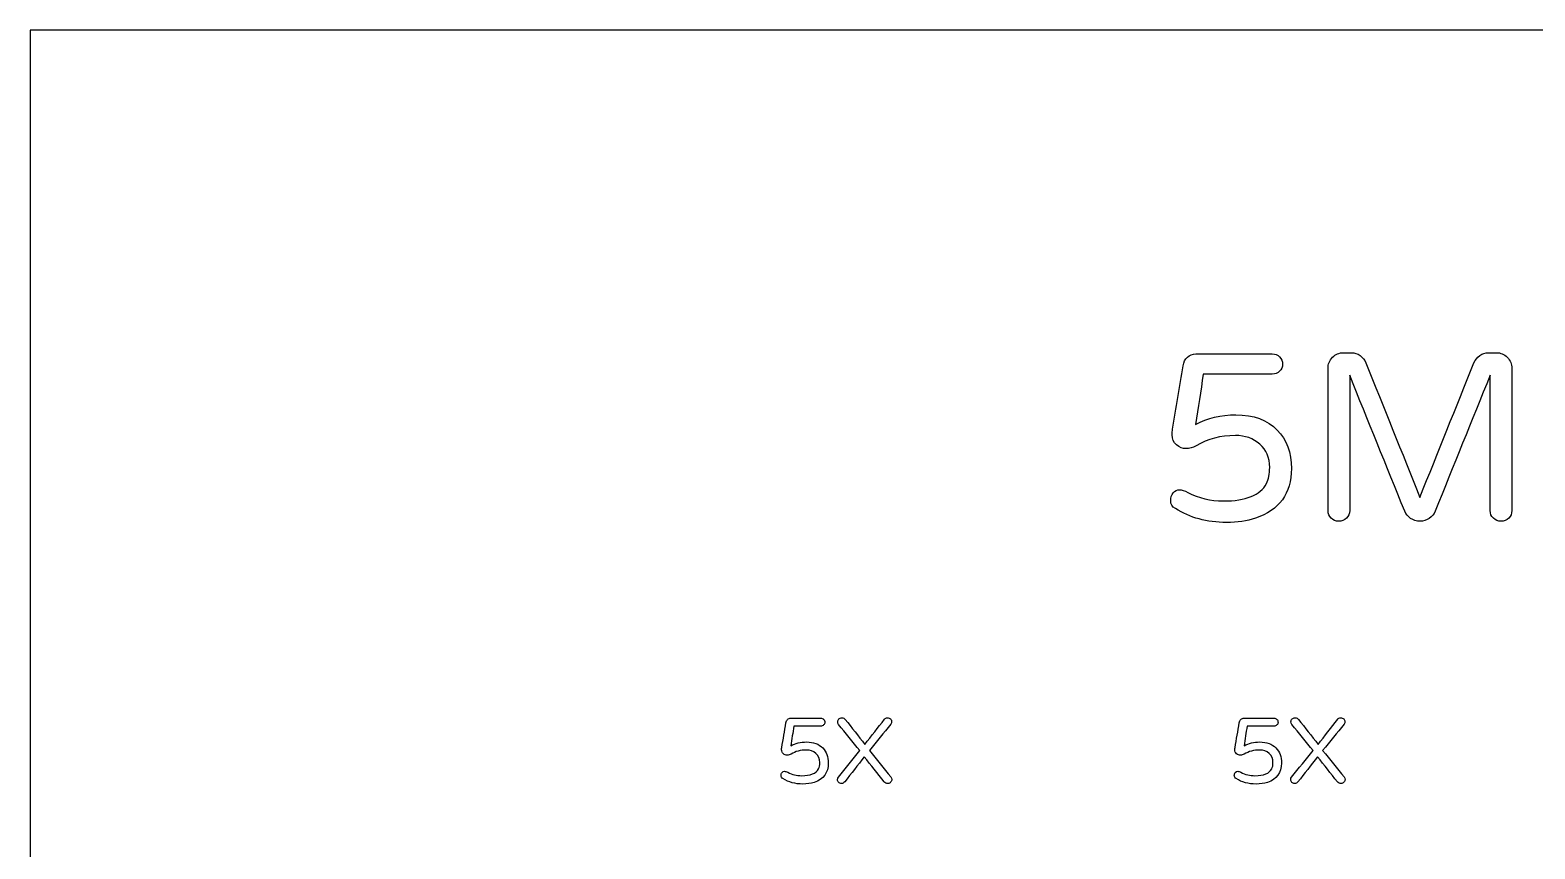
# Model space of a CAD drawing. Header units: inches. Extents: x -336 to 536, y -147 to 347.
# Drawn here: x -336 to 117.9, y 99.8 to 346.8 of the extents above; entities that cross this region are included whole.
import ezdxf

# ---------------------------------------------------------------- set-up
doc = ezdxf.new("R2010")
doc.units = ezdxf.units.IN
doc.header["$MEASUREMENT"] = 0
doc.layers.add('Default', color=7, linetype='Continuous')

# ---------------------------------------------------------------- blocks, each defined once
blk = doc.blocks.new('block 2')
at = {"layer": 'Default', "color": 18, "lineweight": 25, "true_color": 0x000000}
blk.add_lwpolyline([(-335.98, -147.17), (536.01, -147.17), (536.01, 346.84), (-335.98, 346.84), (-335.98, -147.17)], dxfattribs=at)
blk = doc.blocks.new('block 214')
at = {"layer": 'Default', "color": 18, "lineweight": 25, "true_color": 0x000000}
blk.add_open_spline([(60.33, 121.54), (60.5, 121.33), (60.59, 121.08), (60.59, 120.77)], degree=3, dxfattribs=at)
blk = doc.blocks.new('block 215')
at = {"layer": 'Default', "color": 18, "lineweight": 25, "true_color": 0x000000}
blk.add_open_spline([(60.59, 120.77), (60.59, 120.46), (60.47, 120.18), (60.25, 119.93)], degree=3, dxfattribs=at)
blk = doc.blocks.new('block 216')
at = {"layer": 'Default', "color": 18, "lineweight": 25, "true_color": 0x000000}
blk.add_open_spline([(60.25, 119.93), (60.02, 119.67), (59.76, 119.55), (59.46, 119.55)], degree=3, dxfattribs=at)
blk = doc.blocks.new('block 217')
at = {"layer": 'Default', "color": 18, "lineweight": 25, "true_color": 0x000000}
blk.add_open_spline([(59.46, 119.55), (58.96, 119.55), (58.57, 119.73), (58.31, 120.08)], degree=3, dxfattribs=at)
blk = doc.blocks.new('block 218')
at = {"layer": 'Default', "color": 18, "lineweight": 25, "true_color": 0x000000}
blk.add_open_spline([(58.31, 120.08), (56.31, 122.6), (54.31, 125.11), (52.31, 127.63)], degree=3, dxfattribs=at)
blk = doc.blocks.new('block 219')
at = {"layer": 'Default', "color": 18, "lineweight": 25, "true_color": 0x000000}
blk.add_open_spline([(52.31, 127.63), (50.34, 125.1), (48.36, 122.58), (46.39, 120.05)], degree=3, dxfattribs=at)
blk = doc.blocks.new('block 220')
at = {"layer": 'Default', "color": 18, "lineweight": 25, "true_color": 0x000000}
blk.add_open_spline([(46.39, 120.05), (46.11, 119.72), (45.8, 119.55), (45.45, 119.55)], degree=3, dxfattribs=at)
blk = doc.blocks.new('block 221')
at = {"layer": 'Default', "color": 18, "lineweight": 25, "true_color": 0x000000}
blk.add_open_spline([(45.45, 119.55), (45.11, 119.55), (44.82, 119.66), (44.58, 119.9)], degree=3, dxfattribs=at)
blk = doc.blocks.new('block 222')
at = {"layer": 'Default', "color": 18, "lineweight": 25, "true_color": 0x000000}
blk.add_open_spline([(44.58, 119.9), (44.35, 120.13), (44.23, 120.4), (44.23, 120.71)], degree=3, dxfattribs=at)
blk = doc.blocks.new('block 223')
at = {"layer": 'Default', "color": 18, "lineweight": 25, "true_color": 0x000000}
blk.add_open_spline([(44.23, 120.71), (44.23, 121.02), (44.32, 121.29), (44.48, 121.51)], degree=3, dxfattribs=at)
blk = doc.blocks.new('block 224')
at = {"layer": 'Default', "color": 18, "lineweight": 25, "true_color": 0x000000}
blk.add_open_spline([(44.48, 121.51), (46.64, 124.17), (48.8, 126.82), (50.96, 129.48)], degree=3, dxfattribs=at)
blk = doc.blocks.new('block 225')
at = {"layer": 'Default', "color": 18, "lineweight": 25, "true_color": 0x000000}
blk.add_open_spline([(50.96, 129.48), (48.82, 132.11), (46.68, 134.75), (44.54, 137.39)], degree=3, dxfattribs=at)
blk = doc.blocks.new('block 226')
at = {"layer": 'Default', "color": 18, "lineweight": 25, "true_color": 0x000000}
blk.add_open_spline([(44.54, 137.39), (44.37, 137.61), (44.29, 137.89), (44.29, 138.22)], degree=3, dxfattribs=at)
blk = doc.blocks.new('block 227')
at = {"layer": 'Default', "color": 18, "lineweight": 25, "true_color": 0x000000}
blk.add_open_spline([(44.29, 138.22), (44.29, 138.54), (44.4, 138.82), (44.64, 139.06)], degree=3, dxfattribs=at)
blk = doc.blocks.new('block 228')
at = {"layer": 'Default', "color": 18, "lineweight": 25, "true_color": 0x000000}
blk.add_open_spline([(44.64, 139.06), (44.87, 139.29), (45.19, 139.41), (45.59, 139.41)], degree=3, dxfattribs=at)
blk = doc.blocks.new('block 229')
at = {"layer": 'Default', "color": 18, "lineweight": 25, "true_color": 0x000000}
blk.add_open_spline([(45.59, 139.41), (45.99, 139.41), (46.32, 139.24), (46.56, 138.9)], degree=3, dxfattribs=at)
blk = doc.blocks.new('block 230')
at = {"layer": 'Default', "color": 18, "lineweight": 25, "true_color": 0x000000}
blk.add_open_spline([(46.56, 138.9), (48.53, 136.4), (50.51, 133.89), (52.48, 131.38)], degree=3, dxfattribs=at)
blk = doc.blocks.new('block 231')
at = {"layer": 'Default', "color": 18, "lineweight": 25, "true_color": 0x000000}
blk.add_open_spline([(52.48, 131.38), (54.45, 133.91), (56.42, 136.43), (58.4, 138.96)], degree=3, dxfattribs=at)
blk = doc.blocks.new('block 232')
at = {"layer": 'Default', "color": 18, "lineweight": 25, "true_color": 0x000000}
blk.add_open_spline([(58.4, 138.96), (58.6, 139.26), (58.89, 139.41), (59.27, 139.41)], degree=3, dxfattribs=at)
blk = doc.blocks.new('block 233')
at = {"layer": 'Default', "color": 18, "lineweight": 25, "true_color": 0x000000}
blk.add_open_spline([(59.27, 139.41), (59.64, 139.41), (59.95, 139.29), (60.19, 139.06)], degree=3, dxfattribs=at)
blk = doc.blocks.new('block 234')
at = {"layer": 'Default', "color": 18, "lineweight": 25, "true_color": 0x000000}
blk.add_open_spline([(60.19, 139.06), (60.44, 138.82), (60.56, 138.56), (60.56, 138.26)], degree=3, dxfattribs=at)
blk = doc.blocks.new('block 235')
at = {"layer": 'Default', "color": 18, "lineweight": 25, "true_color": 0x000000}
blk.add_open_spline([(60.56, 138.26), (60.56, 137.96), (60.48, 137.71), (60.33, 137.5)], degree=3, dxfattribs=at)
blk = doc.blocks.new('block 236')
at = {"layer": 'Default', "color": 18, "lineweight": 25, "true_color": 0x000000}
blk.add_open_spline([(60.33, 137.5), (58.17, 134.84), (56.01, 132.17), (53.85, 129.51)], degree=3, dxfattribs=at)
blk = doc.blocks.new('block 237')
at = {"layer": 'Default', "color": 18, "lineweight": 25, "true_color": 0x000000}
blk.add_open_spline([(53.85, 129.51), (56.01, 126.85), (58.17, 124.19), (60.33, 121.54)], degree=3, dxfattribs=at)
blk = doc.blocks.new('block 238')
at = {"layer": 'Default', "color": 18, "lineweight": 25, "true_color": 0x000000}
blk.add_open_spline([(30.15, 130.94), (31.55, 131.7), (33.13, 132.09), (34.89, 132.09)], degree=3, dxfattribs=at)
blk = doc.blocks.new('block 239')
at = {"layer": 'Default', "color": 18, "lineweight": 25, "true_color": 0x000000}
blk.add_open_spline([(34.89, 132.09), (36.97, 132.09), (38.59, 131.49), (39.77, 130.29)], degree=3, dxfattribs=at)
blk = doc.blocks.new('block 240')
at = {"layer": 'Default', "color": 18, "lineweight": 25, "true_color": 0x000000}
blk.add_open_spline([(39.77, 130.29), (40.88, 129.15), (41.43, 127.64), (41.43, 125.75)], degree=3, dxfattribs=at)
blk = doc.blocks.new('block 241')
at = {"layer": 'Default', "color": 18, "lineweight": 25, "true_color": 0x000000}
blk.add_open_spline([(41.43, 125.75), (41.43, 122.79), (40.01, 120.85), (37.19, 119.91)], degree=3, dxfattribs=at)
blk = doc.blocks.new('block 242')
at = {"layer": 'Default', "color": 18, "lineweight": 25, "true_color": 0x000000}
blk.add_open_spline([(37.19, 119.91), (36.22, 119.58), (35.08, 119.41), (33.77, 119.41)], degree=3, dxfattribs=at)
blk = doc.blocks.new('block 243')
at = {"layer": 'Default', "color": 18, "lineweight": 25, "true_color": 0x000000}
blk.add_open_spline([(33.77, 119.41), (31.49, 119.41), (29.49, 119.95), (27.77, 121.03)], degree=3, dxfattribs=at)
blk = doc.blocks.new('block 244')
at = {"layer": 'Default', "color": 18, "lineweight": 25, "true_color": 0x000000}
blk.add_open_spline([(27.77, 121.03), (27.39, 121.26), (27.21, 121.56), (27.21, 121.95)], degree=3, dxfattribs=at)
blk = doc.blocks.new('block 245')
at = {"layer": 'Default', "color": 18, "lineweight": 25, "true_color": 0x000000}
blk.add_open_spline([(27.21, 121.95), (27.21, 122.33), (27.31, 122.64), (27.51, 122.89)], degree=3, dxfattribs=at)
blk = doc.blocks.new('block 246')
at = {"layer": 'Default', "color": 18, "lineweight": 25, "true_color": 0x000000}
blk.add_open_spline([(27.51, 122.89), (27.72, 123.13), (27.96, 123.25), (28.23, 123.25)], degree=3, dxfattribs=at)
blk = doc.blocks.new('block 247')
at = {"layer": 'Default', "color": 18, "lineweight": 25, "true_color": 0x000000}
blk.add_open_spline([(28.23, 123.25), (28.5, 123.25), (28.83, 123.15), (29.22, 122.94)], degree=3, dxfattribs=at)
blk = doc.blocks.new('block 248')
at = {"layer": 'Default', "color": 18, "lineweight": 25, "true_color": 0x000000}
blk.add_open_spline([(29.22, 122.94), (30.52, 122.27), (31.91, 121.93), (33.4, 121.93)], degree=3, dxfattribs=at)
blk = doc.blocks.new('block 249')
at = {"layer": 'Default', "color": 18, "lineweight": 25, "true_color": 0x000000}
blk.add_open_spline([(33.4, 121.93), (36.08, 121.93), (37.77, 122.61), (38.48, 123.98)], degree=3, dxfattribs=at)
blk = doc.blocks.new('block 250')
at = {"layer": 'Default', "color": 18, "lineweight": 25, "true_color": 0x000000}
blk.add_open_spline([(38.48, 123.98), (38.74, 124.48), (38.87, 125.12), (38.87, 125.89)], degree=3, dxfattribs=at)
blk = doc.blocks.new('block 251')
at = {"layer": 'Default', "color": 18, "lineweight": 25, "true_color": 0x000000}
blk.add_open_spline([(38.87, 125.89), (38.87, 127.05), (38.49, 127.96), (37.71, 128.64)], degree=3, dxfattribs=at)
blk = doc.blocks.new('block 252')
at = {"layer": 'Default', "color": 18, "lineweight": 25, "true_color": 0x000000}
blk.add_open_spline([(37.71, 128.64), (36.93, 129.31), (35.98, 129.65), (34.83, 129.65)], degree=3, dxfattribs=at)
blk = doc.blocks.new('block 253')
at = {"layer": 'Default', "color": 18, "lineweight": 25, "true_color": 0x000000}
blk.add_open_spline([(34.83, 129.65), (33.1, 129.65), (31.55, 129.24), (30.21, 128.44)], degree=3, dxfattribs=at)
blk = doc.blocks.new('block 254')
at = {"layer": 'Default', "color": 18, "lineweight": 25, "true_color": 0x000000}
blk.add_open_spline([(30.21, 128.44), (29.81, 128.22), (29.42, 128.1), (29.03, 128.1)], degree=3, dxfattribs=at)
blk = doc.blocks.new('block 255')
at = {"layer": 'Default', "color": 18, "lineweight": 25, "true_color": 0x000000}
blk.add_open_spline([(29.03, 128.1), (28.64, 128.1), (28.26, 128.25), (27.91, 128.54)], degree=3, dxfattribs=at)
blk = doc.blocks.new('block 256')
at = {"layer": 'Default', "color": 18, "lineweight": 25, "true_color": 0x000000}
blk.add_open_spline([(27.91, 128.54), (27.55, 128.83), (27.37, 129.23), (27.37, 129.73)], degree=3, dxfattribs=at)
blk = doc.blocks.new('block 257')
at = {"layer": 'Default', "color": 18, "lineweight": 25, "true_color": 0x000000}
blk.add_open_spline([(27.37, 129.73), (27.37, 129.99), (27.39, 130.22), (27.43, 130.4)], degree=3, dxfattribs=at)
blk = doc.blocks.new('block 258')
at = {"layer": 'Default', "color": 18, "lineweight": 25, "true_color": 0x000000}
blk.add_open_spline([(27.43, 130.4), (27.85, 132.89), (28.27, 135.38), (28.69, 137.86)], degree=3, dxfattribs=at)
blk = doc.blocks.new('block 259')
at = {"layer": 'Default', "color": 18, "lineweight": 25, "true_color": 0x000000}
blk.add_open_spline([(28.69, 137.86), (28.75, 138.29), (28.91, 138.64), (29.18, 138.89)], degree=3, dxfattribs=at)
blk = doc.blocks.new('block 260')
at = {"layer": 'Default', "color": 18, "lineweight": 25, "true_color": 0x000000}
blk.add_open_spline([(29.18, 138.89), (29.45, 139.14), (29.79, 139.27), (30.18, 139.27)], degree=3, dxfattribs=at)
blk = doc.blocks.new('block 261')
at = {"layer": 'Default', "color": 18, "lineweight": 25, "true_color": 0x000000}
blk.add_open_spline([(30.18, 139.27), (33.18, 139.27), (36.18, 139.27), (39.18, 139.27)], degree=3, dxfattribs=at)
blk = doc.blocks.new('block 262')
at = {"layer": 'Default', "color": 18, "lineweight": 25, "true_color": 0x000000}
blk.add_open_spline([(39.18, 139.27), (39.52, 139.27), (39.8, 139.15), (40.04, 138.92)], degree=3, dxfattribs=at)
blk = doc.blocks.new('block 263')
at = {"layer": 'Default', "color": 18, "lineweight": 25, "true_color": 0x000000}
blk.add_open_spline([(40.04, 138.92), (40.27, 138.68), (40.39, 138.4), (40.39, 138.06)], degree=3, dxfattribs=at)
blk = doc.blocks.new('block 264')
at = {"layer": 'Default', "color": 18, "lineweight": 25, "true_color": 0x000000}
blk.add_open_spline([(40.39, 138.06), (40.39, 137.72), (40.27, 137.44), (40.04, 137.22)], degree=3, dxfattribs=at)
blk = doc.blocks.new('block 265')
at = {"layer": 'Default', "color": 18, "lineweight": 25, "true_color": 0x000000}
blk.add_open_spline([(40.04, 137.22), (39.8, 137), (39.52, 136.88), (39.18, 136.88)], degree=3, dxfattribs=at)
blk = doc.blocks.new('block 266')
at = {"layer": 'Default', "color": 18, "lineweight": 25, "true_color": 0x000000}
blk.add_open_spline([(39.18, 136.88), (36.47, 136.88), (33.76, 136.88), (31.05, 136.88)], degree=3, dxfattribs=at)
blk = doc.blocks.new('block 267')
at = {"layer": 'Default', "color": 18, "lineweight": 25, "true_color": 0x000000}
blk.add_open_spline([(31.05, 136.88), (30.75, 134.9), (30.45, 132.92), (30.15, 130.94)], degree=3, dxfattribs=at)
blk = doc.blocks.new('block 268')
at = {"layer": 'Default', "color": 18, "lineweight": 25, "true_color": 0x000000}
blk.add_open_spline([(-106.55, 130.94), (-105.15, 131.7), (-103.57, 132.09), (-101.81, 132.09)], degree=3, dxfattribs=at)
blk = doc.blocks.new('block 269')
at = {"layer": 'Default', "color": 18, "lineweight": 25, "true_color": 0x000000}
blk.add_open_spline([(-101.81, 132.09), (-99.73, 132.09), (-98.11, 131.49), (-96.93, 130.29)], degree=3, dxfattribs=at)
blk = doc.blocks.new('block 270')
at = {"layer": 'Default', "color": 18, "lineweight": 25, "true_color": 0x000000}
blk.add_open_spline([(-96.93, 130.29), (-95.82, 129.15), (-95.27, 127.64), (-95.27, 125.75)], degree=3, dxfattribs=at)
blk = doc.blocks.new('block 271')
at = {"layer": 'Default', "color": 18, "lineweight": 25, "true_color": 0x000000}
blk.add_open_spline([(-95.27, 125.75), (-95.27, 122.79), (-96.68, 120.85), (-99.51, 119.91)], degree=3, dxfattribs=at)
blk = doc.blocks.new('block 272')
at = {"layer": 'Default', "color": 18, "lineweight": 25, "true_color": 0x000000}
blk.add_open_spline([(-99.51, 119.91), (-100.48, 119.58), (-101.62, 119.41), (-102.93, 119.41)], degree=3, dxfattribs=at)
blk = doc.blocks.new('block 273')
at = {"layer": 'Default', "color": 18, "lineweight": 25, "true_color": 0x000000}
blk.add_open_spline([(-102.93, 119.41), (-105.21, 119.41), (-107.21, 119.95), (-108.93, 121.03)], degree=3, dxfattribs=at)
blk = doc.blocks.new('block 274')
at = {"layer": 'Default', "color": 18, "lineweight": 25, "true_color": 0x000000}
blk.add_open_spline([(-108.93, 121.03), (-109.31, 121.26), (-109.49, 121.56), (-109.49, 121.95)], degree=3, dxfattribs=at)
blk = doc.blocks.new('block 275')
at = {"layer": 'Default', "color": 18, "lineweight": 25, "true_color": 0x000000}
blk.add_open_spline([(-109.49, 121.95), (-109.49, 122.33), (-109.39, 122.64), (-109.19, 122.89)], degree=3, dxfattribs=at)
blk = doc.blocks.new('block 276')
at = {"layer": 'Default', "color": 18, "lineweight": 25, "true_color": 0x000000}
blk.add_open_spline([(-109.19, 122.89), (-108.98, 123.13), (-108.74, 123.25), (-108.47, 123.25)], degree=3, dxfattribs=at)
blk = doc.blocks.new('block 277')
at = {"layer": 'Default', "color": 18, "lineweight": 25, "true_color": 0x000000}
blk.add_open_spline([(-108.47, 123.25), (-108.2, 123.25), (-107.87, 123.15), (-107.47, 122.94)], degree=3, dxfattribs=at)
blk = doc.blocks.new('block 278')
at = {"layer": 'Default', "color": 18, "lineweight": 25, "true_color": 0x000000}
blk.add_open_spline([(-107.47, 122.94), (-106.18, 122.27), (-104.79, 121.93), (-103.29, 121.93)], degree=3, dxfattribs=at)
blk = doc.blocks.new('block 279')
at = {"layer": 'Default', "color": 18, "lineweight": 25, "true_color": 0x000000}
blk.add_open_spline([(-103.29, 121.93), (-100.62, 121.93), (-98.93, 122.61), (-98.22, 123.98)], degree=3, dxfattribs=at)
blk = doc.blocks.new('block 280')
at = {"layer": 'Default', "color": 18, "lineweight": 25, "true_color": 0x000000}
blk.add_open_spline([(-98.22, 123.98), (-97.96, 124.48), (-97.82, 125.12), (-97.82, 125.89)], degree=3, dxfattribs=at)
blk = doc.blocks.new('block 281')
at = {"layer": 'Default', "color": 18, "lineweight": 25, "true_color": 0x000000}
blk.add_open_spline([(-97.82, 125.89), (-97.82, 127.05), (-98.21, 127.96), (-98.99, 128.64)], degree=3, dxfattribs=at)
blk = doc.blocks.new('block 282')
at = {"layer": 'Default', "color": 18, "lineweight": 25, "true_color": 0x000000}
blk.add_open_spline([(-98.99, 128.64), (-99.76, 129.31), (-100.72, 129.65), (-101.86, 129.65)], degree=3, dxfattribs=at)
blk = doc.blocks.new('block 283')
at = {"layer": 'Default', "color": 18, "lineweight": 25, "true_color": 0x000000}
blk.add_open_spline([(-101.86, 129.65), (-103.6, 129.65), (-105.15, 129.24), (-106.49, 128.44)], degree=3, dxfattribs=at)
blk = doc.blocks.new('block 284')
at = {"layer": 'Default', "color": 18, "lineweight": 25, "true_color": 0x000000}
blk.add_open_spline([(-106.49, 128.44), (-106.88, 128.22), (-107.28, 128.1), (-107.67, 128.1)], degree=3, dxfattribs=at)
blk = doc.blocks.new('block 285')
at = {"layer": 'Default', "color": 18, "lineweight": 25, "true_color": 0x000000}
blk.add_open_spline([(-107.67, 128.1), (-108.06, 128.1), (-108.44, 128.25), (-108.79, 128.54)], degree=3, dxfattribs=at)
blk = doc.blocks.new('block 286')
at = {"layer": 'Default', "color": 18, "lineweight": 25, "true_color": 0x000000}
blk.add_open_spline([(-108.79, 128.54), (-109.15, 128.83), (-109.33, 129.23), (-109.33, 129.73)], degree=3, dxfattribs=at)
blk = doc.blocks.new('block 287')
at = {"layer": 'Default', "color": 18, "lineweight": 25, "true_color": 0x000000}
blk.add_open_spline([(-109.33, 129.73), (-109.33, 129.99), (-109.31, 130.22), (-109.27, 130.4)], degree=3, dxfattribs=at)
blk = doc.blocks.new('block 288')
at = {"layer": 'Default', "color": 18, "lineweight": 25, "true_color": 0x000000}
blk.add_open_spline([(-109.27, 130.4), (-108.85, 132.89), (-108.43, 135.38), (-108.01, 137.86)], degree=3, dxfattribs=at)
blk = doc.blocks.new('block 289')
at = {"layer": 'Default', "color": 18, "lineweight": 25, "true_color": 0x000000}
blk.add_open_spline([(-108.01, 137.86), (-107.95, 138.29), (-107.79, 138.64), (-107.52, 138.89)], degree=3, dxfattribs=at)
blk = doc.blocks.new('block 290')
at = {"layer": 'Default', "color": 18, "lineweight": 25, "true_color": 0x000000}
blk.add_open_spline([(-107.52, 138.89), (-107.24, 139.14), (-106.91, 139.27), (-106.52, 139.27)], degree=3, dxfattribs=at)
blk = doc.blocks.new('block 291')
at = {"layer": 'Default', "color": 18, "lineweight": 25, "true_color": 0x000000}
blk.add_open_spline([(-106.52, 139.27), (-103.52, 139.27), (-100.52, 139.27), (-97.52, 139.27)], degree=3, dxfattribs=at)
blk = doc.blocks.new('block 292')
at = {"layer": 'Default', "color": 18, "lineweight": 25, "true_color": 0x000000}
blk.add_open_spline([(-97.52, 139.27), (-97.18, 139.27), (-96.89, 139.15), (-96.66, 138.92)], degree=3, dxfattribs=at)
blk = doc.blocks.new('block 293')
at = {"layer": 'Default', "color": 18, "lineweight": 25, "true_color": 0x000000}
blk.add_open_spline([(-96.66, 138.92), (-96.43, 138.68), (-96.31, 138.4), (-96.31, 138.06)], degree=3, dxfattribs=at)
blk = doc.blocks.new('block 294')
at = {"layer": 'Default', "color": 18, "lineweight": 25, "true_color": 0x000000}
blk.add_open_spline([(-96.31, 138.06), (-96.31, 137.72), (-96.43, 137.44), (-96.66, 137.22)], degree=3, dxfattribs=at)
blk = doc.blocks.new('block 295')
at = {"layer": 'Default', "color": 18, "lineweight": 25, "true_color": 0x000000}
blk.add_open_spline([(-96.66, 137.22), (-96.89, 137), (-97.18, 136.88), (-97.52, 136.88)], degree=3, dxfattribs=at)
blk = doc.blocks.new('block 296')
at = {"layer": 'Default', "color": 18, "lineweight": 25, "true_color": 0x000000}
blk.add_open_spline([(-97.52, 136.88), (-100.23, 136.88), (-102.94, 136.88), (-105.65, 136.88)], degree=3, dxfattribs=at)
blk = doc.blocks.new('block 297')
at = {"layer": 'Default', "color": 18, "lineweight": 25, "true_color": 0x000000}
blk.add_open_spline([(-105.65, 136.88), (-105.95, 134.9), (-106.25, 132.92), (-106.55, 130.94)], degree=3, dxfattribs=at)
blk = doc.blocks.new('block 298')
at = {"layer": 'Default', "color": 18, "lineweight": 25, "true_color": 0x000000}
blk.add_open_spline([(-76.37, 121.54), (-76.2, 121.33), (-76.11, 121.08), (-76.11, 120.77)], degree=3, dxfattribs=at)
blk = doc.blocks.new('block 299')
at = {"layer": 'Default', "color": 18, "lineweight": 25, "true_color": 0x000000}
blk.add_open_spline([(-76.11, 120.77), (-76.11, 120.46), (-76.23, 120.18), (-76.45, 119.93)], degree=3, dxfattribs=at)
blk = doc.blocks.new('block 300')
at = {"layer": 'Default', "color": 18, "lineweight": 25, "true_color": 0x000000}
blk.add_open_spline([(-76.45, 119.93), (-76.67, 119.67), (-76.94, 119.55), (-77.24, 119.55)], degree=3, dxfattribs=at)
blk = doc.blocks.new('block 301')
at = {"layer": 'Default', "color": 18, "lineweight": 25, "true_color": 0x000000}
blk.add_open_spline([(-77.24, 119.55), (-77.74, 119.55), (-78.12, 119.73), (-78.39, 120.08)], degree=3, dxfattribs=at)
blk = doc.blocks.new('block 302')
at = {"layer": 'Default', "color": 18, "lineweight": 25, "true_color": 0x000000}
blk.add_open_spline([(-78.39, 120.08), (-80.39, 122.6), (-82.39, 125.11), (-84.39, 127.63)], degree=3, dxfattribs=at)
blk = doc.blocks.new('block 303')
at = {"layer": 'Default', "color": 18, "lineweight": 25, "true_color": 0x000000}
blk.add_open_spline([(-84.39, 127.63), (-86.36, 125.1), (-88.33, 122.58), (-90.31, 120.05)], degree=3, dxfattribs=at)
blk = doc.blocks.new('block 304')
at = {"layer": 'Default', "color": 18, "lineweight": 25, "true_color": 0x000000}
blk.add_open_spline([(-90.31, 120.05), (-90.59, 119.72), (-90.9, 119.55), (-91.25, 119.55)], degree=3, dxfattribs=at)
blk = doc.blocks.new('block 305')
at = {"layer": 'Default', "color": 18, "lineweight": 25, "true_color": 0x000000}
blk.add_open_spline([(-91.25, 119.55), (-91.59, 119.55), (-91.88, 119.66), (-92.12, 119.9)], degree=3, dxfattribs=at)
blk = doc.blocks.new('block 306')
at = {"layer": 'Default', "color": 18, "lineweight": 25, "true_color": 0x000000}
blk.add_open_spline([(-92.12, 119.9), (-92.35, 120.13), (-92.47, 120.4), (-92.47, 120.71)], degree=3, dxfattribs=at)
blk = doc.blocks.new('block 307')
at = {"layer": 'Default', "color": 18, "lineweight": 25, "true_color": 0x000000}
blk.add_open_spline([(-92.47, 120.71), (-92.47, 121.02), (-92.38, 121.29), (-92.21, 121.51)], degree=3, dxfattribs=at)
blk = doc.blocks.new('block 308')
at = {"layer": 'Default', "color": 18, "lineweight": 25, "true_color": 0x000000}
blk.add_open_spline([(-92.21, 121.51), (-90.05, 124.17), (-87.89, 126.82), (-85.73, 129.48)], degree=3, dxfattribs=at)
blk = doc.blocks.new('block 309')
at = {"layer": 'Default', "color": 18, "lineweight": 25, "true_color": 0x000000}
blk.add_open_spline([(-85.73, 129.48), (-87.88, 132.11), (-90.02, 134.75), (-92.16, 137.39)], degree=3, dxfattribs=at)
blk = doc.blocks.new('block 310')
at = {"layer": 'Default', "color": 18, "lineweight": 25, "true_color": 0x000000}
blk.add_open_spline([(-92.16, 137.39), (-92.33, 137.61), (-92.41, 137.89), (-92.41, 138.22)], degree=3, dxfattribs=at)
blk = doc.blocks.new('block 311')
at = {"layer": 'Default', "color": 18, "lineweight": 25, "true_color": 0x000000}
blk.add_open_spline([(-92.41, 138.22), (-92.41, 138.54), (-92.29, 138.82), (-92.06, 139.06)], degree=3, dxfattribs=at)
blk = doc.blocks.new('block 312')
at = {"layer": 'Default', "color": 18, "lineweight": 25, "true_color": 0x000000}
blk.add_open_spline([(-92.06, 139.06), (-91.83, 139.29), (-91.51, 139.41), (-91.11, 139.41)], degree=3, dxfattribs=at)
blk = doc.blocks.new('block 313')
at = {"layer": 'Default', "color": 18, "lineweight": 25, "true_color": 0x000000}
blk.add_open_spline([(-91.11, 139.41), (-90.7, 139.41), (-90.38, 139.24), (-90.14, 138.9)], degree=3, dxfattribs=at)
blk = doc.blocks.new('block 314')
at = {"layer": 'Default', "color": 18, "lineweight": 25, "true_color": 0x000000}
blk.add_open_spline([(-90.14, 138.9), (-88.17, 136.4), (-86.19, 133.89), (-84.22, 131.38)], degree=3, dxfattribs=at)
blk = doc.blocks.new('block 315')
at = {"layer": 'Default', "color": 18, "lineweight": 25, "true_color": 0x000000}
blk.add_open_spline([(-84.22, 131.38), (-82.25, 133.91), (-80.27, 136.43), (-78.3, 138.96)], degree=3, dxfattribs=at)
blk = doc.blocks.new('block 316')
at = {"layer": 'Default', "color": 18, "lineweight": 25, "true_color": 0x000000}
blk.add_open_spline([(-78.3, 138.96), (-78.1, 139.26), (-77.81, 139.41), (-77.43, 139.41)], degree=3, dxfattribs=at)
blk = doc.blocks.new('block 317')
at = {"layer": 'Default', "color": 18, "lineweight": 25, "true_color": 0x000000}
blk.add_open_spline([(-77.43, 139.41), (-77.06, 139.41), (-76.75, 139.29), (-76.51, 139.06)], degree=3, dxfattribs=at)
blk = doc.blocks.new('block 318')
at = {"layer": 'Default', "color": 18, "lineweight": 25, "true_color": 0x000000}
blk.add_open_spline([(-76.51, 139.06), (-76.26, 138.82), (-76.14, 138.56), (-76.14, 138.26)], degree=3, dxfattribs=at)
blk = doc.blocks.new('block 319')
at = {"layer": 'Default', "color": 18, "lineweight": 25, "true_color": 0x000000}
blk.add_open_spline([(-76.14, 138.26), (-76.14, 137.96), (-76.22, 137.71), (-76.37, 137.5)], degree=3, dxfattribs=at)
blk = doc.blocks.new('block 320')
at = {"layer": 'Default', "color": 18, "lineweight": 25, "true_color": 0x000000}
blk.add_open_spline([(-76.37, 137.5), (-78.53, 134.84), (-80.69, 132.17), (-82.85, 129.51)], degree=3, dxfattribs=at)
blk = doc.blocks.new('block 321')
at = {"layer": 'Default', "color": 18, "lineweight": 25, "true_color": 0x000000}
blk.add_open_spline([(-82.85, 129.51), (-80.69, 126.85), (-78.53, 124.19), (-76.37, 121.54)], degree=3, dxfattribs=at)
blk = doc.blocks.new('block 322')
at = {"layer": 'Default', "color": 18, "lineweight": 25, "true_color": 0x000000}
blk.add_open_spline([(15.54, 227.84), (19.13, 229.8), (23.18, 230.79), (27.68, 230.79)], degree=3, dxfattribs=at)
blk = doc.blocks.new('block 323')
at = {"layer": 'Default', "color": 18, "lineweight": 25, "true_color": 0x000000}
blk.add_open_spline([(27.68, 230.79), (32.99, 230.79), (37.16, 229.25), (40.17, 226.19)], degree=3, dxfattribs=at)
blk = doc.blocks.new('block 324')
at = {"layer": 'Default', "color": 18, "lineweight": 25, "true_color": 0x000000}
blk.add_open_spline([(40.17, 226.19), (43, 223.27), (44.41, 219.39), (44.41, 214.56)], degree=3, dxfattribs=at)
blk = doc.blocks.new('block 325')
at = {"layer": 'Default', "color": 18, "lineweight": 25, "true_color": 0x000000}
blk.add_open_spline([(44.41, 214.56), (44.41, 207), (40.79, 202.02), (33.57, 199.62)], degree=3, dxfattribs=at)
blk = doc.blocks.new('block 326')
at = {"layer": 'Default', "color": 18, "lineweight": 25, "true_color": 0x000000}
blk.add_open_spline([(33.57, 199.62), (31.08, 198.76), (28.16, 198.33), (24.81, 198.33)], degree=3, dxfattribs=at)
blk = doc.blocks.new('block 327')
at = {"layer": 'Default', "color": 18, "lineweight": 25, "true_color": 0x000000}
blk.add_open_spline([(24.81, 198.33), (18.97, 198.33), (13.85, 199.72), (9.44, 202.5)], degree=3, dxfattribs=at)
blk = doc.blocks.new('block 328')
at = {"layer": 'Default', "color": 18, "lineweight": 25, "true_color": 0x000000}
blk.add_open_spline([(9.44, 202.5), (8.48, 203.07), (8.01, 203.85), (8.01, 204.83)], degree=3, dxfattribs=at)
blk = doc.blocks.new('block 329')
at = {"layer": 'Default', "color": 18, "lineweight": 25, "true_color": 0x000000}
blk.add_open_spline([(8.01, 204.83), (8.01, 205.81), (8.27, 206.61), (8.8, 207.24)], degree=3, dxfattribs=at)
blk = doc.blocks.new('block 330')
at = {"layer": 'Default', "color": 18, "lineweight": 25, "true_color": 0x000000}
blk.add_open_spline([(8.8, 207.24), (9.32, 207.86), (9.93, 208.17), (10.63, 208.17)], degree=3, dxfattribs=at)
blk = doc.blocks.new('block 331')
at = {"layer": 'Default', "color": 18, "lineweight": 25, "true_color": 0x000000}
blk.add_open_spline([(10.63, 208.17), (11.32, 208.17), (12.17, 207.91), (13.17, 207.38)], degree=3, dxfattribs=at)
blk = doc.blocks.new('block 332')
at = {"layer": 'Default', "color": 18, "lineweight": 25, "true_color": 0x000000}
blk.add_open_spline([(13.17, 207.38), (16.48, 205.66), (20.04, 204.79), (23.87, 204.79)], degree=3, dxfattribs=at)
blk = doc.blocks.new('block 333')
at = {"layer": 'Default', "color": 18, "lineweight": 25, "true_color": 0x000000}
blk.add_open_spline([(23.87, 204.79), (30.72, 204.79), (35.05, 206.54), (36.87, 210.04)], degree=3, dxfattribs=at)
blk = doc.blocks.new('block 334')
at = {"layer": 'Default', "color": 18, "lineweight": 25, "true_color": 0x000000}
blk.add_open_spline([(36.87, 210.04), (37.54, 211.33), (37.87, 212.96), (37.87, 214.92)], degree=3, dxfattribs=at)
blk = doc.blocks.new('block 335')
at = {"layer": 'Default', "color": 18, "lineweight": 25, "true_color": 0x000000}
blk.add_open_spline([(37.87, 214.92), (37.87, 217.89), (36.88, 220.23), (34.89, 221.95)], degree=3, dxfattribs=at)
blk = doc.blocks.new('block 336')
at = {"layer": 'Default', "color": 18, "lineweight": 25, "true_color": 0x000000}
blk.add_open_spline([(34.89, 221.95), (32.91, 223.68), (30.46, 224.54), (27.54, 224.54)], degree=3, dxfattribs=at)
blk = doc.blocks.new('block 337')
at = {"layer": 'Default', "color": 18, "lineweight": 25, "true_color": 0x000000}
blk.add_open_spline([(27.54, 224.54), (23.08, 224.54), (19.13, 223.51), (15.69, 221.45)], degree=3, dxfattribs=at)
blk = doc.blocks.new('block 338')
at = {"layer": 'Default', "color": 18, "lineweight": 25, "true_color": 0x000000}
blk.add_open_spline([(15.69, 221.45), (14.68, 220.88), (13.68, 220.59), (12.67, 220.59)], degree=3, dxfattribs=at)
blk = doc.blocks.new('block 339')
at = {"layer": 'Default', "color": 18, "lineweight": 25, "true_color": 0x000000}
blk.add_open_spline([(12.67, 220.59), (11.67, 220.59), (10.71, 220.96), (9.8, 221.7)], degree=3, dxfattribs=at)
blk = doc.blocks.new('block 340')
at = {"layer": 'Default', "color": 18, "lineweight": 25, "true_color": 0x000000}
blk.add_open_spline([(9.8, 221.7), (8.89, 222.45), (8.44, 223.46), (8.44, 224.75)], degree=3, dxfattribs=at)
blk = doc.blocks.new('block 341')
at = {"layer": 'Default', "color": 18, "lineweight": 25, "true_color": 0x000000}
blk.add_open_spline([(8.44, 224.75), (8.44, 225.42), (8.48, 226), (8.58, 226.48)], degree=3, dxfattribs=at)
blk = doc.blocks.new('block 342')
at = {"layer": 'Default', "color": 18, "lineweight": 25, "true_color": 0x000000}
blk.add_open_spline([(8.58, 226.48), (9.66, 232.84), (10.73, 239.21), (11.81, 245.58)], degree=3, dxfattribs=at)
blk = doc.blocks.new('block 343')
at = {"layer": 'Default', "color": 18, "lineweight": 25, "true_color": 0x000000}
blk.add_open_spline([(11.81, 245.58), (11.95, 246.68), (12.37, 247.55), (13.07, 248.2)], degree=3, dxfattribs=at)
blk = doc.blocks.new('block 344')
at = {"layer": 'Default', "color": 18, "lineweight": 25, "true_color": 0x000000}
blk.add_open_spline([(13.07, 248.2), (13.76, 248.84), (14.61, 249.17), (15.62, 249.17)], degree=3, dxfattribs=at)
blk = doc.blocks.new('block 345')
at = {"layer": 'Default', "color": 18, "lineweight": 25, "true_color": 0x000000}
blk.add_open_spline([(15.62, 249.17), (23.3, 249.17), (30.98, 249.17), (38.66, 249.17)], degree=3, dxfattribs=at)
blk = doc.blocks.new('block 346')
at = {"layer": 'Default', "color": 18, "lineweight": 25, "true_color": 0x000000}
blk.add_open_spline([(38.66, 249.17), (39.53, 249.17), (40.26, 248.87), (40.85, 248.27)], degree=3, dxfattribs=at)
blk = doc.blocks.new('block 347')
at = {"layer": 'Default', "color": 18, "lineweight": 25, "true_color": 0x000000}
blk.add_open_spline([(40.85, 248.27), (41.45, 247.67), (41.75, 246.94), (41.75, 246.08)], degree=3, dxfattribs=at)
blk = doc.blocks.new('block 348')
at = {"layer": 'Default', "color": 18, "lineweight": 25, "true_color": 0x000000}
blk.add_open_spline([(41.75, 246.08), (41.75, 245.22), (41.45, 244.5), (40.85, 243.93)], degree=3, dxfattribs=at)
blk = doc.blocks.new('block 349')
at = {"layer": 'Default', "color": 18, "lineweight": 25, "true_color": 0x000000}
blk.add_open_spline([(40.85, 243.93), (40.26, 243.35), (39.53, 243.06), (38.66, 243.06)], degree=3, dxfattribs=at)
blk = doc.blocks.new('block 350')
at = {"layer": 'Default', "color": 18, "lineweight": 25, "true_color": 0x000000}
blk.add_open_spline([(38.66, 243.06), (31.72, 243.06), (24.78, 243.06), (17.84, 243.06)], degree=3, dxfattribs=at)
blk = doc.blocks.new('block 351')
at = {"layer": 'Default', "color": 18, "lineweight": 25, "true_color": 0x000000}
blk.add_open_spline([(17.84, 243.06), (17.08, 237.99), (16.31, 232.92), (15.54, 227.84)], degree=3, dxfattribs=at)
blk = doc.blocks.new('block 352')
at = {"layer": 'Default', "color": 18, "lineweight": 25, "true_color": 0x000000}
blk.add_open_spline([(109.53, 248.13), (110.44, 247.19), (110.9, 246.08), (110.9, 244.79)], degree=3, dxfattribs=at)
blk = doc.blocks.new('block 353')
at = {"layer": 'Default', "color": 18, "lineweight": 25, "true_color": 0x000000}
blk.add_open_spline([(110.9, 244.79), (110.9, 230.5), (110.9, 216.21), (110.9, 201.92)], degree=3, dxfattribs=at)
blk = doc.blocks.new('block 354')
at = {"layer": 'Default', "color": 18, "lineweight": 25, "true_color": 0x000000}
blk.add_open_spline([(110.9, 201.92), (110.9, 201.01), (110.58, 200.25), (109.96, 199.62)], degree=3, dxfattribs=at)
blk = doc.blocks.new('block 355')
at = {"layer": 'Default', "color": 18, "lineweight": 25, "true_color": 0x000000}
blk.add_open_spline([(109.96, 199.62), (109.34, 199), (108.57, 198.69), (107.66, 198.69)], degree=3, dxfattribs=at)
blk = doc.blocks.new('block 356')
at = {"layer": 'Default', "color": 18, "lineweight": 25, "true_color": 0x000000}
blk.add_open_spline([(107.66, 198.69), (106.76, 198.69), (105.98, 199), (105.33, 199.62)], degree=3, dxfattribs=at)
blk = doc.blocks.new('block 357')
at = {"layer": 'Default', "color": 18, "lineweight": 25, "true_color": 0x000000}
blk.add_open_spline([(105.33, 199.62), (104.69, 200.25), (104.36, 201.01), (104.36, 201.92)], degree=3, dxfattribs=at)
blk = doc.blocks.new('block 358')
at = {"layer": 'Default', "color": 18, "lineweight": 25, "true_color": 0x000000}
blk.add_open_spline([(104.36, 201.92), (104.36, 215.52), (104.36, 229.11), (104.36, 242.7)], degree=3, dxfattribs=at)
blk = doc.blocks.new('block 359')
at = {"layer": 'Default', "color": 18, "lineweight": 25, "true_color": 0x000000}
blk.add_open_spline([(104.36, 242.7), (98.83, 229.04), (93.3, 215.37), (87.78, 201.71)], degree=3, dxfattribs=at)
blk = doc.blocks.new('block 360')
at = {"layer": 'Default', "color": 18, "lineweight": 25, "true_color": 0x000000}
blk.add_open_spline([(87.78, 201.71), (87.39, 200.8), (86.79, 200.07), (85.98, 199.52)], degree=3, dxfattribs=at)
blk = doc.blocks.new('block 361')
at = {"layer": 'Default', "color": 18, "lineweight": 25, "true_color": 0x000000}
blk.add_open_spline([(85.98, 199.52), (85.17, 198.97), (84.23, 198.69), (83.18, 198.69)], degree=3, dxfattribs=at)
blk = doc.blocks.new('block 362')
at = {"layer": 'Default', "color": 18, "lineweight": 25, "true_color": 0x000000}
blk.add_open_spline([(83.18, 198.69), (82.13, 198.69), (81.19, 198.97), (80.38, 199.52)], degree=3, dxfattribs=at)
blk = doc.blocks.new('block 363')
at = {"layer": 'Default', "color": 18, "lineweight": 25, "true_color": 0x000000}
blk.add_open_spline([(80.38, 199.52), (79.57, 200.07), (78.97, 200.8), (78.59, 201.71)], degree=3, dxfattribs=at)
blk = doc.blocks.new('block 364')
at = {"layer": 'Default', "color": 18, "lineweight": 25, "true_color": 0x000000}
blk.add_open_spline([(78.59, 201.71), (73.06, 215.37), (67.53, 229.04), (62, 242.7)], degree=3, dxfattribs=at)
blk = doc.blocks.new('block 365')
at = {"layer": 'Default', "color": 18, "lineweight": 25, "true_color": 0x000000}
blk.add_open_spline([(62, 242.7), (62, 229.11), (62, 215.52), (62, 201.92)], degree=3, dxfattribs=at)
blk = doc.blocks.new('block 366')
at = {"layer": 'Default', "color": 18, "lineweight": 25, "true_color": 0x000000}
blk.add_open_spline([(62, 201.92), (62, 201.01), (61.68, 200.25), (61.03, 199.62)], degree=3, dxfattribs=at)
blk = doc.blocks.new('block 367')
at = {"layer": 'Default', "color": 18, "lineweight": 25, "true_color": 0x000000}
blk.add_open_spline([(61.03, 199.62), (60.38, 199), (59.61, 198.69), (58.7, 198.69)], degree=3, dxfattribs=at)
blk = doc.blocks.new('block 368')
at = {"layer": 'Default', "color": 18, "lineweight": 25, "true_color": 0x000000}
blk.add_open_spline([(58.7, 198.69), (57.79, 198.69), (57.02, 199), (56.4, 199.62)], degree=3, dxfattribs=at)
blk = doc.blocks.new('block 369')
at = {"layer": 'Default', "color": 18, "lineweight": 25, "true_color": 0x000000}
blk.add_open_spline([(56.4, 199.62), (55.78, 200.25), (55.47, 201.01), (55.47, 201.92)], degree=3, dxfattribs=at)
blk = doc.blocks.new('block 370')
at = {"layer": 'Default', "color": 18, "lineweight": 25, "true_color": 0x000000}
blk.add_open_spline([(55.47, 201.92), (55.47, 216.21), (55.47, 230.5), (55.47, 244.79)], degree=3, dxfattribs=at)
blk = doc.blocks.new('block 371')
at = {"layer": 'Default', "color": 18, "lineweight": 25, "true_color": 0x000000}
blk.add_open_spline([(55.47, 244.79), (55.47, 246.08), (55.92, 247.19), (56.83, 248.13)], degree=3, dxfattribs=at)
blk = doc.blocks.new('block 372')
at = {"layer": 'Default', "color": 18, "lineweight": 25, "true_color": 0x000000}
blk.add_open_spline([(56.83, 248.13), (57.74, 249.06), (58.84, 249.53), (60.13, 249.53)], degree=3, dxfattribs=at)
blk = doc.blocks.new('block 373')
at = {"layer": 'Default', "color": 18, "lineweight": 25, "true_color": 0x000000}
blk.add_open_spline([(60.13, 249.53), (60.92, 249.53), (61.71, 249.53), (62.5, 249.53)], degree=3, dxfattribs=at)
blk = doc.blocks.new('block 374')
at = {"layer": 'Default', "color": 18, "lineweight": 25, "true_color": 0x000000}
blk.add_open_spline([(62.5, 249.53), (63.46, 249.53), (64.33, 249.24), (65.12, 248.66)], degree=3, dxfattribs=at)
blk = doc.blocks.new('block 375')
at = {"layer": 'Default', "color": 18, "lineweight": 25, "true_color": 0x000000}
blk.add_open_spline([(65.12, 248.66), (65.91, 248.09), (66.5, 247.37), (66.88, 246.51)], degree=3, dxfattribs=at)
blk = doc.blocks.new('block 376')
at = {"layer": 'Default', "color": 18, "lineweight": 25, "true_color": 0x000000}
blk.add_open_spline([(66.88, 246.51), (72.31, 232.96), (77.75, 219.42), (83.18, 205.87)], degree=3, dxfattribs=at)
blk = doc.blocks.new('block 377')
at = {"layer": 'Default', "color": 18, "lineweight": 25, "true_color": 0x000000}
blk.add_open_spline([(83.18, 205.87), (88.61, 219.42), (94.05, 232.96), (99.48, 246.51)], degree=3, dxfattribs=at)
blk = doc.blocks.new('block 378')
at = {"layer": 'Default', "color": 18, "lineweight": 25, "true_color": 0x000000}
blk.add_open_spline([(99.48, 246.51), (99.86, 247.37), (100.45, 248.09), (101.24, 248.66)], degree=3, dxfattribs=at)
blk = doc.blocks.new('block 379')
at = {"layer": 'Default', "color": 18, "lineweight": 25, "true_color": 0x000000}
blk.add_open_spline([(101.24, 248.66), (102.03, 249.24), (102.9, 249.53), (103.86, 249.53)], degree=3, dxfattribs=at)
blk = doc.blocks.new('block 380')
at = {"layer": 'Default', "color": 18, "lineweight": 25, "true_color": 0x000000}
blk.add_open_spline([(103.86, 249.53), (104.65, 249.53), (105.44, 249.53), (106.23, 249.53)], degree=3, dxfattribs=at)
blk = doc.blocks.new('block 381')
at = {"layer": 'Default', "color": 18, "lineweight": 25, "true_color": 0x000000}
blk.add_open_spline([(106.23, 249.53), (107.52, 249.53), (108.62, 249.06), (109.53, 248.13)], degree=3, dxfattribs=at)

msp = doc.modelspace()

# ---------------------------------------------------------------- block references
at = {"layer": 'Default'}
for name in ['block 2', 'block 342', 'block 343', 'block 344', 'block 345', 'block 346', 'block 347', 'block 348', 'block 371', 'block 372', 'block 373', 'block 374', 'block 375', 'block 376', 'block 377', 'block 378', 'block 379', 'block 380', 'block 381', 'block 352', 'block 351', 'block 350', 'block 349', 'block 370', 'block 364', 'block 365', 'block 359', 'block 358', 'block 353', 'block 322', 'block 323', 'block 341', 'block 340', 'block 337', 'block 336', 'block 324', 'block 339', 'block 338', 'block 335', 'block 325', 'block 334', 'block 333', 'block 329', 'block 328', 'block 330', 'block 331', 'block 332', 'block 327', 'block 369', 'block 366', 'block 363', 'block 360', 'block 357', 'block 354', 'block 326', 'block 368', 'block 367', 'block 362', 'block 361', 'block 356', 'block 355', 'block 288', 'block 289', 'block 290', 'block 297', 'block 291', 'block 296', 'block 292', 'block 295', 'block 293', 'block 294', 'block 311', 'block 310', 'block 309', 'block 312', 'block 313', 'block 314', 'block 315', 'block 320', 'block 316', 'block 317', 'block 318', 'block 319', 'block 258', 'block 259', 'block 260', 'block 267', 'block 261', 'block 266', 'block 262', 'block 265', 'block 263', 'block 264', 'block 227', 'block 226', 'block 225', 'block 228', 'block 229', 'block 230', 'block 231', 'block 236', 'block 232', 'block 233', 'block 234', 'block 235', 'block 268', 'block 269', 'block 238', 'block 239', 'block 287', 'block 286', 'block 285', 'block 284', 'block 283', 'block 282', 'block 281', 'block 270', 'block 308', 'block 303', 'block 302', 'block 321', 'block 257', 'block 256', 'block 255', 'block 254', 'block 253', 'block 252', 'block 251', 'block 240', 'block 224', 'block 219', 'block 218', 'block 237', 'block 275', 'block 276', 'block 277', 'block 278', 'block 279', 'block 271', 'block 280', 'block 245', 'block 246', 'block 247', 'block 248', 'block 249', 'block 241', 'block 250', 'block 274', 'block 273', 'block 272', 'block 307', 'block 306', 'block 305', 'block 304', 'block 301', 'block 300', 'block 299', 'block 298', 'block 244', 'block 243', 'block 242', 'block 223', 'block 222', 'block 221', 'block 220', 'block 217', 'block 216', 'block 215', 'block 214']:
    msp.add_blockref(name, (0, 0), dxfattribs=at)

doc.saveas('drawing.dxf')
